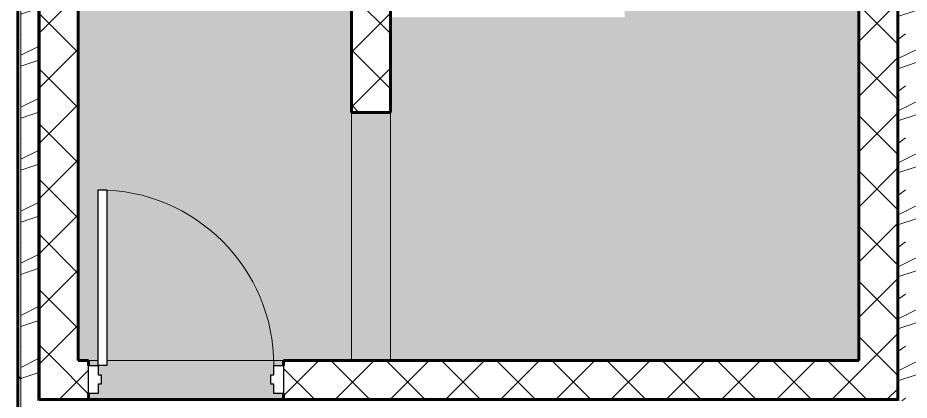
# Model space of a CAD drawing. Header units: inches. Extents: x -4061 to -1937, y 10959 to 12323.
# Drawn here: x -2704.7 to -2522, y 11853.1 to 11931.4 of the extents above; entities that cross this region are included whole.
import ezdxf

# ---------------------------------------------------------------- set-up
doc = ezdxf.new("R2010")
doc.units = ezdxf.units.IN
doc.header["$MEASUREMENT"] = 0
for name, color, linetype, lineweight in [('0-1', 7, 'Continuous', 5), ('0-2', 10, 'Continuous', 18), ('A-DOOR-1', 7, 'Continuous', 9), ('A-DOOR-2', 50, 'Continuous', 30), ('A-DOOR-FRAM-1', 50, 'Continuous', 30), ('A-FLOR-1', 253, 'Continuous', 18), ('A-WALL', 113, 'Continuous', 18), ('A-WALL-2', 250, 'Continuous', 60), ('A-WALL-3', 10, 'Continuous', 18), ('A-WALL-7', 254, 'Continuous', 5), ('A-WALL-8', 113, 'Continuous', 5), ('A-WALL-9', 113, 'Continuous', 60), ('A-WALL-PATT-5', 252, 'Continuous', 9), ('A-WALL-PATT-6', 111, 'Continuous', 9)]:
    doc.layers.add(name, color=color, linetype=linetype, lineweight=lineweight)
pattern_1 = [(45, (0, 0), (-5.656854, 5.656854), []), (135, (0, 0), (-5.656854, -5.656854), [])]
pattern_2 = [(216.87, (4.265, 10.662), (31.9871619, 21.32545714), [5.331, -47.981]), (206.565, (10.662, 7.464), (-10.662476, -10.6620098), [11.921, -11.921]), (198.435, (10.662, 2.132), (-21.32449365, -10.6625869), [6.744, -26.974])]

# ---------------------------------------------------------------- blocks, each defined once
blk = doc.blocks.new('CTR - 1st Phase - Shell_rvt-1-ENLARGED RCP - 1ST FLOOR PLAN - EAST')
at = {"layer": 'A-FLOR-1'}
blk.add_hatch(color=256, dxfattribs=at).paths.add_polyline_path([(-2691.1, 11861.19), (-2688.21, 11861.19), (-2688.21, 11896.19), (-2686.46, 11896.19), (-2686.46, 11861.19), (-2636.32, 11861.19), (-2636.32, 12077.19), (-2646.55, 12077.19), (-2646.55, 12080.06), (-2692.32, 12080.06), (-2692.32, 11861.19)], flags=0)
blk = doc.blocks.new('HOLLOW METAL - STAIR DOOR-2009181-ENLARGED RCP - 1ST FLOOR PLAN - EAST')
at = {"layer": 'A-DOOR-1'}
blk.add_arc((18, -3.25), 36, 180, 270, dxfattribs=at)
at = {"layer": 'A-DOOR-2'}
for p, q in [((16.25, -3.25), (18, -3.25)), ((16.25, -39.25), (16.25, -3.25)), ((18, -3.25), (18, -39.25)), ((18, -39.25), (16.25, -39.25))]:
    blk.add_line(p, q, dxfattribs=at)
at = {"layer": 'A-DOOR-FRAM-1'}
for p, q in [((-20, 2.5), (-18, 2.5)), ((-20, -3.25), (-20, 2.5)), ((-18, 2.5), (-18, 0.5625)), ((18, 2.5), (20, 2.5)), ((18, 0.5625), (18, 2.5)), ((20, 2.5), (20, -3.25)), ((-18, 0.5625), (-17.375, 0.5625)), ((-17.375, 0.5625), (-17.375, -1.3125)), ((17.375, 0.5625), (18, 0.5625)), ((17.375, -1.3125), (17.375, 0.5625)), ((-18, -1.3125), (-18, -3.25)), ((-17.375, -1.3125), (-18, -1.3125)), ((18, -1.3125), (17.375, -1.3125)), ((18, -3.25), (18, -1.3125)), ((-18, -3.25), (-20, -3.25)), ((20, -3.25), (18, -3.25))]:
    blk.add_line(p, q, dxfattribs=at)
blk = doc.blocks.new('CTR - 1st Phase -Stairs _ Elevators_rvt-1-ENLARGED RCP - 1ST FLOOR PLAN - EAST')
at = {"layer": 'A-FLOR-1'}
blk.add_hatch(color=256, dxfattribs=at).paths.add_polyline_path([(-2532.32, 11861.19), (-2532.32, 11942.56), (-2580.32, 11942.56), (-2580.32, 11931.56), (-2628.32, 11931.56), (-2628.32, 11861.19), (-2614.46, 11861.19)], flags=0)
at = {"layer": 'A-WALL-7'}
blk.add_hatch(color=256, dxfattribs=at).paths.add_polyline_path([(-2628.32, 11861.19), (-2628.32, 11912.03), (-2636.32, 11912.03), (-2636.32, 11861.19), (-2632.32, 11861.19)], flags=0)
h = blk.add_hatch(color=256, dxfattribs=at)
h.paths.add_polyline_path([(-2690.21, 11853.19), (-2650.21, 11853.19), (-2650.21, 11854.44), (-2652.21, 11854.44), (-2652.21, 11856.38), (-2652.84, 11856.38), (-2652.84, 11858.25), (-2652.21, 11858.25), (-2652.21, 11860.19), (-2650.21, 11860.19), (-2650.21, 11861.19), (-2686.46, 11861.19), (-2686.46, 11860.19), (-2688.21, 11860.19), (-2688.21, 11858.25), (-2687.59, 11858.25), (-2687.59, 11856.38), (-2688.21, 11856.38), (-2688.21, 11854.44), (-2690.21, 11854.44)], flags=0)
h.paths.add_polyline_path([(-2690.21, 11860.19), (-2688.21, 11860.19), (-2688.21, 11861.19), (-2690.21, 11861.19)], flags=0)
at = {"layer": 'A-WALL-PATT-5'}
h = blk.add_hatch(dxfattribs=at)
h.set_pattern_fill('FP_28', color=256, style=0, pattern_type=2)
h.set_pattern_definition(pattern_1)
h.paths.add_polyline_path([(-2698.22, 11861.19), (-2692.32, 11861.19), (-2692.32, 12080.06), (-2700.32, 12080.06), (-2700.32, 11861.19), (-2699.95, 11861.19)], flags=0)
h = blk.add_hatch(dxfattribs=at)
h.set_pattern_fill('FP_28', color=256, style=0, pattern_type=2)
h.set_pattern_definition(pattern_1)
h.paths.add_polyline_path([(-2632.32, 11912.03), (-2628.32, 11912.03), (-2628.32, 12077.19), (-2636.32, 12077.19), (-2636.32, 11912.03), (-2634.41, 11912.03)], flags=0)
h = blk.add_hatch(dxfattribs=at)
h.set_pattern_fill('FP_28', color=256, style=0, pattern_type=2)
h.set_pattern_definition(pattern_1)
h.paths.add_polyline_path([(-2524.7, 11861.19), (-2524.32, 11861.19), (-2524.32, 12077.19), (-2532.32, 12077.19), (-2532.32, 11861.19), (-2526.46, 11861.19)], flags=0)
h = blk.add_hatch(dxfattribs=at)
h.set_pattern_fill('FP_28', color=256, style=0, pattern_type=2)
h.set_pattern_definition(pattern_1)
h.paths.add_polyline_path([(-2700.32, 11853.19), (-2690.21, 11853.19), (-2690.21, 11861.19), (-2700.32, 11861.19), (-2700.32, 11853.48)], flags=0)
h.paths.add_polyline_path([(-2636.32, 11853.19), (-2632.32, 11853.19), (-2632.32, 11861.19), (-2650.21, 11861.19), (-2650.21, 11853.19), (-2649.55, 11853.19)], flags=0)
h = blk.add_hatch(dxfattribs=at)
h.set_pattern_fill('FP_28', color=256, style=0, pattern_type=2)
h.set_pattern_definition(pattern_1)
h.paths.add_polyline_path([(-2524.7, 11853.19), (-2524.32, 11853.19), (-2524.32, 11861.19), (-2632.32, 11861.19), (-2632.32, 11853.19), (-2532.32, 11853.19)], flags=0)
at = {"layer": 'A-WALL-2'}
for p, q in [((-2700.32, 11861.19), (-2700.32, 12080.06)), ((-2692.32, 12080.06), (-2692.32, 11861.19)), ((-2636.32, 11912.03), (-2636.32, 12077.19)), ((-2628.32, 12077.19), (-2628.32, 11912.03)), ((-2532.32, 11861.19), (-2532.32, 12077.19)), ((-2524.32, 12077.19), (-2524.32, 11861.19)), ((-2628.32, 11912.03), (-2636.32, 11912.03)), ((-2700.32, 11853.19), (-2700.32, 11861.19)), ((-2692.32, 11861.19), (-2690.21, 11861.19)), ((-2690.21, 11861.19), (-2690.21, 11860.19)), ((-2650.21, 11861.19), (-2632.32, 11861.19)), ((-2650.21, 11860.19), (-2650.21, 11861.19)), ((-2632.32, 11861.19), (-2532.32, 11861.19)), ((-2524.32, 11861.19), (-2524.32, 11853.19)), ((-2690.21, 11854.44), (-2690.21, 11853.19)), ((-2650.21, 11853.19), (-2650.21, 11854.44)), ((-2690.21, 11853.19), (-2700.32, 11853.19)), ((-2632.32, 11853.19), (-2650.21, 11853.19)), ((-2524.32, 11853.19), (-2632.32, 11853.19))]:
    blk.add_line(p, q, dxfattribs=at)
at = {"layer": 'A-WALL-3'}
for p, q in [((-2636.32, 11912.03), (-2636.32, 11861.19)), ((-2628.32, 11861.19), (-2628.32, 11912.03)), ((-2688.21, 11861.19), (-2690.21, 11861.19)), ((-2650.21, 11861.19), (-2686.46, 11861.19))]:
    blk.add_line(p, q, dxfattribs=at)
at = {"layer": '0-2', "rotation": 180}
blk.add_blockref('HOLLOW METAL - STAIR DOOR-2009181-ENLARGED RCP - 1ST FLOOR PLAN - EAST', (-2670.21, 11856.94), dxfattribs=at)

msp = doc.modelspace()

# ---------------------------------------------------------------- hatches: boundary and pattern name
at = {"layer": 'A-WALL'}
for points in [[(-2524.07, 11852.94), (-2524.07, 12076.46), (-2524.32, 12076.46), (-2524.32, 11852.94), (-2524.2, 11852.94)], [(-2700.32, 11852.94), (-2524.32, 11852.94), (-2524.32, 11853.19), (-2700.32, 11853.19)]]:
    msp.add_hatch(color=256, dxfattribs=at).paths.add_polyline_path(points, flags=0)
at = {"layer": 'A-WALL-8'}
msp.add_hatch(color=256, dxfattribs=at).paths.add_polyline_path([(-2700.57, 11852.94), (-2700.32, 11852.94), (-2700.32, 12080.06), (-2700.57, 12080.06), (-2700.57, 11853.11)], flags=0)
at = {"layer": 'A-WALL-PATT-6'}
h = msp.add_hatch(dxfattribs=at)
h.set_pattern_fill('FP_1', color=256, style=0, pattern_type=2)
h.set_pattern_definition([(0, (0, 0), (20.48, 5.12), [0.845, -14.515, 0.845, -14.515, -81.92]), (0, (0, 0), (20.48, 5.12), [-30.72, 0.845, -29.875, 0.845, -14.515, -35.84]), (0, (0, 0), (20.48, 5.12), [-76.8, 0.845, -9.395, 0.845, -24.755]), (120, (7.68, 2.56), (-14.67405, 15.1762003), [0.845, -14.515, 0.845, -14.515, -81.92]), (120, (7.68, 2.56), (-14.67405, 15.1762003), [-30.72, 0.845, -29.875, 0.845, -14.515, -35.84]), (120, (7.68, 2.56), (-14.67405, 15.1762003), [-76.8, 0.845, -9.395, 0.845, -24.755]), (240, (10.24, 12.8), (-5.80595, -20.2962003), [0.845, -14.515, 0.845, -14.515, -81.92]), (240, (10.24, 12.8), (-5.80595, -20.2962003), [-30.72, 0.845, -29.875, 0.845, -14.515, -35.84]), (240, (10.24, 12.8), (-5.80595, -20.2962003), [-76.8, 0.845, -9.395, 0.845, -24.755])])
h.paths.add_polyline_path([(-2704.07, 11848.81), (-2704.07, 12080.06), (-2704.7, 12080.06), (-2704.7, 11848.81)], flags=0)
h = msp.add_hatch(dxfattribs=at)
h.set_pattern_fill('FP_2', color=256, style=0, pattern_type=2)
h.set_pattern_definition(pattern_2)
h.paths.add_polyline_path([(-2704.07, 11849.44), (-2703.45, 11849.44), (-2703.45, 11852.94), (-2700.57, 11852.94), (-2700.57, 12080.06), (-2704.07, 12080.06), (-2704.07, 11850.04)], flags=0)
h = msp.add_hatch(dxfattribs=at)
h.set_pattern_fill('FP_2', color=256, style=0, pattern_type=2)
h.set_pattern_definition(pattern_2)
h.paths.add_polyline_path([(-2520.57, 11849.44), (-2520.57, 12076.46), (-2524.07, 12076.46), (-2524.07, 11852.94), (-2521.2, 11852.94), (-2521.2, 11849.44)], flags=0)

# ---------------------------------------------------------------- linework, layer by layer
at = {"layer": 'A-WALL'}
for p, q in [((-2704.07, 12080.06), (-2704.07, 11849.44)), ((-2700.57, 12080.06), (-2700.57, 11852.94)), ((-2524.07, 12076.46), (-2524.07, 11852.94))]:
    msp.add_line(p, q, dxfattribs=at)
at = {"layer": 'A-WALL-9'}
for p, q in [((-2700.32, 12080.06), (-2700.32, 11853.19)), ((-2524.32, 11853.19), (-2524.32, 12076.46)), ((-2704.7, 11848.81), (-2704.7, 11969.3)), ((-2700.32, 11853.19), (-2524.32, 11853.19))]:
    msp.add_line(p, q, dxfattribs=at)

# ---------------------------------------------------------------- block references
at = {"layer": '0-1'}
for name in ['CTR - 1st Phase - Shell_rvt-1-ENLARGED RCP - 1ST FLOOR PLAN - EAST', 'CTR - 1st Phase -Stairs _ Elevators_rvt-1-ENLARGED RCP - 1ST FLOOR PLAN - EAST']:
    msp.add_blockref(name, (0, 0), dxfattribs=at)

doc.saveas('drawing.dxf')
